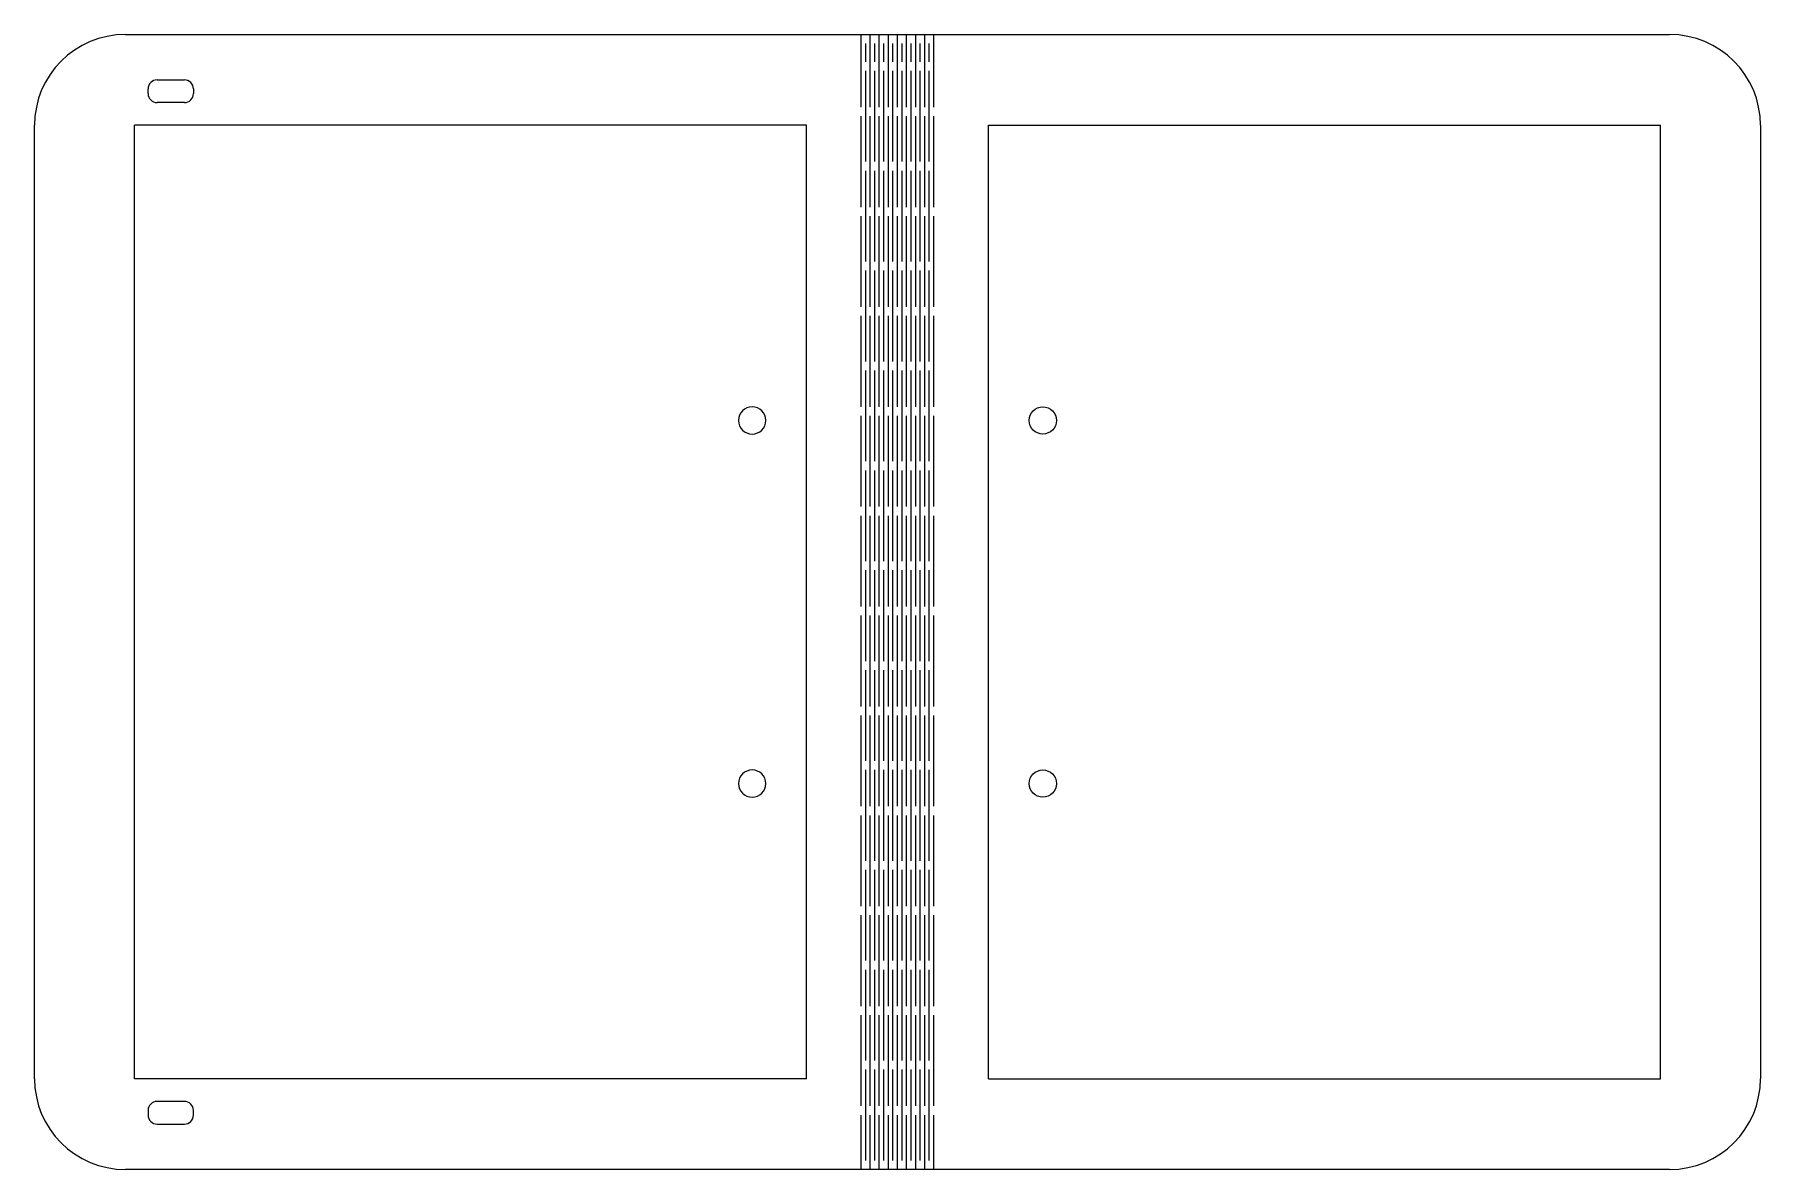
# Model space of a CAD drawing. Header units: millimetres. Extents: x 0 to 380, y 0 to 250.
import ezdxf

# ---------------------------------------------------------------- set-up
doc = ezdxf.new("R2010")
doc.units = ezdxf.units.MM
for name, color, linetype, lineweight in [('A5_Holes', 1, 'CONTINUOUS', 0), ('A5_Outer', 3, 'CONTINUOUS', 0), ('Binder_Outer', 1, 'CONTINUOUS', 0), ('Cut', 1, 'CONTINUOUS', 0), ('Hinge', 1, 'CONTINUOUS', 0)]:
    doc.layers.add(name, color=color, linetype=linetype, lineweight=lineweight)

# ---------------------------------------------------------------- blocks, each defined once
blk = doc.blocks.new('A5_Page')
at = {"layer": 'A5_Holes'}
for centre in [(12, 145), (12, 65)]:
    blk.add_circle(centre, 3, dxfattribs=at)
at = {"layer": 'A5_Outer'}
for p, q in [((0, 0), (0, 210)), ((0, 210), (148, 210)), ((148, 0), (148, 210)), ((0, 0), (148, 0))]:
    blk.add_line(p, q, dxfattribs=at)

msp = doc.modelspace()

# ---------------------------------------------------------------- linework, layer by layer
at = {"layer": 'Binder_Outer'}
for p, q in [((20, 250), (190, 250)), ((190, 250), (360, 250)), ((0, 20), (0, 230)), ((380, 230), (380, 20)), ((190, 0), (20, 0)), ((360, 0), (190, 0))]:
    msp.add_line(p, q, dxfattribs=at)
for centre, start, end in [((20, 230), 90, 180), ((360, 230), 0, 90), ((20, 20), 180, 270), ((360, 20), 270, 0)]:
    msp.add_arc(centre, 20, start, end, dxfattribs=at)
at = {"layer": 'Cut'}
for p, q in [((27, 240), (33, 240)), ((25, 237), (25, 238)), ((35, 238), (35, 237)), ((33, 235), (27, 235)), ((25, 13), (25, 12)), ((33, 15), (27, 15)), ((35, 12), (35, 13)), ((27, 10), (33, 10))]:
    msp.add_line(p, q, dxfattribs=at)
for centre, start, end in [((27, 238), 90, 180), ((33, 238), 0, 90), ((27, 237), 180, 270), ((33, 237), 270, 0), ((27, 13), 90, 180), ((27, 12), 180, 270), ((33, 13), 0, 90), ((33, 12), 270, 0)]:
    msp.add_arc(centre, 2, start, end, dxfattribs=at)
at = {"layer": 'Hinge', "linetype": 'CONTINUOUS'}
for p, q in [((182, 234), (182, 250)), ((184, 234), (184, 250)), ((186, 234), (186, 250)), ((188, 234), (188, 250)), ((190, 234), (190, 250)), ((192, 234), (192, 250)), ((194, 234), (194, 250)), ((196, 234), (196, 250)), ((198, 234), (198, 250)), ((183, 222), (183, 242)), ((185, 222), (185, 242)), ((187, 222), (187, 242)), ((189, 222), (189, 242)), ((191, 222), (191, 242)), ((193, 222), (193, 242)), ((195, 222), (195, 242)), ((197, 222), (197, 242)), ((182, 212), (182, 232)), ((184, 212), (184, 232)), ((186, 212), (186, 232)), ((188, 212), (188, 232)), ((190, 212), (190, 232)), ((192, 212), (192, 232)), ((194, 212), (194, 232)), ((196, 212), (196, 232)), ((198, 212), (198, 232)), ((183, 200), (183, 220)), ((185, 200), (185, 220)), ((187, 200), (187, 220)), ((189, 200), (189, 220)), ((191, 200), (191, 220)), ((193, 200), (193, 220)), ((195, 200), (195, 220)), ((197, 200), (197, 220)), ((182, 190), (182, 210)), ((184, 190), (184, 210)), ((186, 190), (186, 210)), ((188, 190), (188, 210)), ((190, 190), (190, 210)), ((192, 190), (192, 210)), ((194, 190), (194, 210)), ((196, 190), (196, 210)), ((198, 190), (198, 210)), ((183, 178), (183, 198)), ((185, 178), (185, 198)), ((187, 178), (187, 198)), ((189, 178), (189, 198)), ((191, 178), (191, 198)), ((193, 178), (193, 198)), ((195, 178), (195, 198)), ((197, 178), (197, 198)), ((182, 168), (182, 188)), ((184, 168), (184, 188)), ((186, 168), (186, 188)), ((188, 168), (188, 188)), ((190, 168), (190, 188)), ((192, 168), (192, 188)), ((194, 168), (194, 188)), ((196, 168), (196, 188)), ((198, 168), (198, 188)), ((183, 156), (183, 176)), ((185, 156), (185, 176)), ((187, 156), (187, 176)), ((189, 156), (189, 176)), ((191, 156), (191, 176)), ((193, 156), (193, 176)), ((195, 156), (195, 176)), ((197, 156), (197, 176)), ((182, 146), (182, 166)), ((184, 146), (184, 166)), ((186, 146), (186, 166)), ((188, 146), (188, 166)), ((190, 146), (190, 166)), ((192, 146), (192, 166)), ((194, 146), (194, 166)), ((196, 146), (196, 166)), ((198, 146), (198, 166)), ((183, 134), (183, 154)), ((185, 134), (185, 154)), ((187, 134), (187, 154)), ((189, 134), (189, 154)), ((191, 134), (191, 154)), ((193, 134), (193, 154)), ((195, 134), (195, 154)), ((197, 134), (197, 154)), ((182, 124), (182, 144)), ((184, 124), (184, 144)), ((186, 124), (186, 144)), ((188, 124), (188, 144)), ((190, 124), (190, 144)), ((192, 124), (192, 144)), ((194, 124), (194, 144)), ((196, 124), (196, 144)), ((198, 124), (198, 144)), ((183, 112), (183, 132)), ((185, 112), (185, 132)), ((187, 112), (187, 132)), ((189, 112), (189, 132)), ((191, 112), (191, 132)), ((193, 112), (193, 132)), ((195, 112), (195, 132)), ((197, 112), (197, 132)), ((182, 102), (182, 122)), ((184, 102), (184, 122)), ((186, 102), (186, 122)), ((188, 102), (188, 122)), ((190, 102), (190, 122)), ((192, 102), (192, 122)), ((194, 102), (194, 122)), ((196, 102), (196, 122)), ((198, 102), (198, 122)), ((183, 90), (183, 110)), ((185, 90), (185, 110)), ((187, 90), (187, 110)), ((189, 90), (189, 110)), ((191, 90), (191, 110)), ((193, 90), (193, 110)), ((195, 90), (195, 110)), ((197, 90), (197, 110)), ((182, 80), (182, 100)), ((184, 80), (184, 100)), ((186, 80), (186, 100)), ((188, 80), (188, 100)), ((190, 80), (190, 100)), ((192, 80), (192, 100)), ((194, 80), (194, 100)), ((196, 80), (196, 100)), ((198, 80), (198, 100)), ((183, 68), (183, 88)), ((185, 68), (185, 88)), ((187, 68), (187, 88)), ((189, 68), (189, 88)), ((191, 68), (191, 88)), ((193, 68), (193, 88)), ((195, 68), (195, 88)), ((197, 68), (197, 88)), ((182, 58), (182, 78)), ((184, 58), (184, 78)), ((186, 58), (186, 78)), ((188, 58), (188, 78)), ((190, 58), (190, 78)), ((192, 58), (192, 78)), ((194, 58), (194, 78)), ((196, 58), (196, 78)), ((198, 58), (198, 78)), ((183, 46), (183, 66)), ((185, 46), (185, 66)), ((187, 46), (187, 66)), ((189, 46), (189, 66)), ((191, 46), (191, 66)), ((193, 46), (193, 66)), ((195, 46), (195, 66)), ((197, 46), (197, 66)), ((182, 36), (182, 56)), ((184, 36), (184, 56)), ((186, 36), (186, 56)), ((188, 36), (188, 56)), ((190, 36), (190, 56)), ((192, 36), (192, 56)), ((194, 36), (194, 56)), ((196, 36), (196, 56)), ((198, 36), (198, 56)), ((183, 24), (183, 44)), ((185, 24), (185, 44)), ((187, 24), (187, 44)), ((189, 24), (189, 44)), ((191, 24), (191, 44)), ((193, 24), (193, 44)), ((195, 24), (195, 44)), ((197, 24), (197, 44)), ((182, 14), (182, 34)), ((184, 14), (184, 34)), ((186, 14), (186, 34)), ((188, 14), (188, 34)), ((190, 14), (190, 34)), ((192, 14), (192, 34)), ((194, 14), (194, 34)), ((196, 14), (196, 34)), ((198, 14), (198, 34)), ((183, 2), (183, 22)), ((185, 2), (185, 22)), ((187, 2), (187, 22)), ((189, 2), (189, 22)), ((191, 2), (191, 22)), ((193, 2), (193, 22)), ((195, 2), (195, 22)), ((197, 2), (197, 22)), ((182, 0), (182, 12)), ((184, 0), (184, 12)), ((186, 0), (186, 12)), ((188, 0), (188, 12)), ((190, 0), (190, 12)), ((192, 0), (192, 12)), ((194, 0), (194, 12)), ((196, 0), (196, 12)), ((198, 0), (198, 12))]:
    msp.add_line(p, q, dxfattribs=at)
at = {"layer": 'Hinge'}
for p, q in [((183, 244), (183, 248)), ((185, 244), (185, 248)), ((187, 244), (187, 248)), ((189, 244), (189, 248)), ((191, 244), (191, 248)), ((193, 244), (193, 248)), ((195, 244), (195, 248)), ((197, 244), (197, 248))]:
    msp.add_line(p, q, dxfattribs=at)

# ---------------------------------------------------------------- block references
at = {"layer": 'A5_Outer', "yscale": -1, "rotation": 180}
msp.add_blockref('A5_Page', (170, 20), dxfattribs=at)
at = {"layer": 'A5_Outer'}
msp.add_blockref('A5_Page', (210, 20), dxfattribs=at)

doc.saveas('drawing.dxf')
